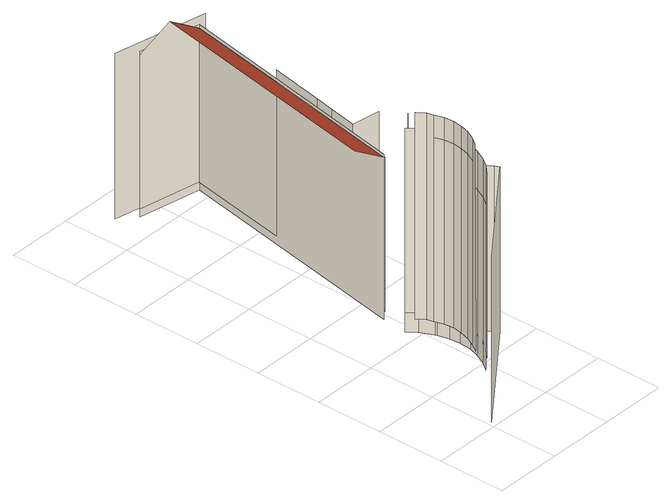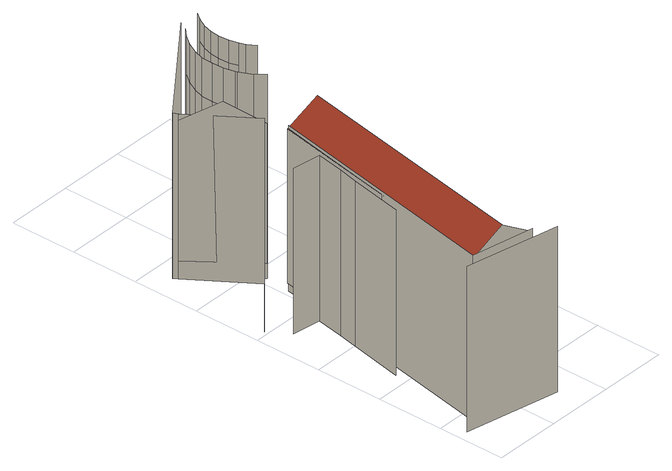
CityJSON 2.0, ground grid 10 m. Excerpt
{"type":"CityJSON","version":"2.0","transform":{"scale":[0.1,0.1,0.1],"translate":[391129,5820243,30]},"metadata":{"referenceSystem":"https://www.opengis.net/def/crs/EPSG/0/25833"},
"CityObjects":{
"building1":{"type":"Building","attributes":{"description":"92000182_MBO_bodemuseum","name":"Bodemuseum","function":"1134","roofType":"1130","measuredHeight":44.83},"address":[{"locality":"Berlin","thoroughfareNumber":"3","thoroughfareName":"Am Kupfergraben"}],"geometry":[{"type":"MultiSurface","lod":"2","boundaries":[[[0,1,2,3]],[[4,5,6,7]],[[8,9,10,11]],[[12,13,14,7]],[[15,0,3,16]],[[17,18,19,20]],[[21,4,7,14]],[[13,22,23,14]],[[9,24,25,10]],[[26,21,14,23]],[[27,15,16,28]],[[22,29,30,23]],[[31,26,23,30]],[[24,32,33,25]],[[34,35,36,37]],[[29,38,39,30]],[[40,41,37,36]],[[42,31,30,39]],[[43,27,28,44]],[[35,45,46,36]],[[38,47,46,39]],[[47,40,36,46]],[[45,42,39,46]],[[32,48,49,33]],[[50,51,52,53]],[[54,43,44,55]],[[56,57,58,59]],[[48,60,61,49]],[[51,62,63,52]],[[64,54,55,65]],[[66,56,59,67]],[[60,68,69,61]],[[70,64,65,71]],[[62,70,71,63]],[[68,66,67,69]],[[72,73,74,75]],[[76,77,78,79,80]],[[73,17,20,74]],[[81,72,75,82]],[[83,84,85,86]],[[84,87,88,85]],[[89,90,91,92]],[[93,83,86,94]],[[95,96,97,98]],[[99,93,94,100]],[[98,97,101,102]],[[103,104,105,106]],[[107,95,98,102,108]],[[90,109,110,91]]],"semantics":{"surfaces":[{"type":"WallSurface"},{"type":"RoofSurface"}],"values":[0,0,0,0,0,0,0,0,0,0,0,0,0,0,0,0,0,0,0,0,0,0,0,0,0,0,0,0,0,0,0,0,0,0,0,0,0,0,0,0,0,0,0,1,0,0,0,0,0]}}]}
},
"vertices":[
[90,89,313],[78,77,313],[78,77,36],[90,89,36],[88,109,347],[80,98,347],[80,97,36],[88,109,36],[90,89,255],[100,102,255],[100,102,6],[90,89,6],[88,109,313],[95,123,313],[95,123,36],[100,102,313],[100,102,36],[165,130,255],[7,9,255],[7,9,6],[165,130,6],[95,123,347],[99,137,313],[99,137,36],[108,118,255],[108,118,6],[99,137,347],[108,118,313],[108,118,36],[101,151,313],[101,151,36],[101,151,347],[113,134,255],[113,134,6],[85,201,347],[93,189,347],[93,189,36],[85,201,36],[100,166,313],[100,166,36],[93,189,313],[85,201,313],[100,166,347],[113,134,313],[113,134,36],[96,180,347],[96,180,36],[96,180,313],[114,151,255],[114,151,6],[88,220,313],[99,207,313],[99,207,36],[88,220,36],[114,151,313],[114,151,36],[99,207,255],[88,220,255],[88,220,6],[99,207,6],[113,168,255],[113,168,6],[108,188,313],[108,188,36],[113,168,313],[113,168,36],[108,188,255],[108,188,6],[109,185,255],[109,185,6],[109,185,313],[109,185,36],[100,225,255],[161,137,255],[161,137,6],[100,225,6],[163,138,246],[129,182,277],[96,226,246],[96,226,35],[163,138,35],[180,294,255],[180,294,6],[125,371,255],[117,330,255],[117,330,6],[125,371,6],[160,324,255],[160,324,6],[92,258,255],[161,619,255],[161,619,6],[92,258,6],[131,400,255],[131,400,6],[114,627,280],[46,266,280],[93,257,250],[160,619,250],[147,481,255],[147,481,6],[93,257,18],[160,619,18],[44,657,255],[184,629,255],[184,629,6],[44,657,6],[67,636,250],[67,636,18],[67,636,255],[67,636,6]
]}
